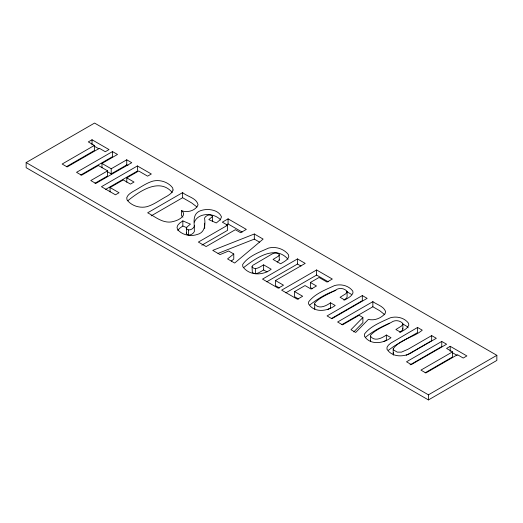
<?xml version="1.0" encoding="UTF-8"?>
<svg xmlns="http://www.w3.org/2000/svg" width="523" height="523" viewBox="0 0 523 523"><rect width="100%" height="100%" fill="white"/><g stroke="black" fill="none" stroke-linecap="round" stroke-linejoin="round"><path stroke-width="0.78" d="M314.709 308.119L314.702 309.119L314.709 303.013C320.684 296.574 329.797 293.638 337.25 289.134C340.362 287.768 344.049 288.5 346.546 290.768L347.089 291.795L347.089 296.907L346.782 297.888L343.846 300.13M370.519 340.342L370.506 341.342L370.519 335.23C376.495 328.797 385.601 325.862 393.054 321.351C396.173 319.984 399.86 320.717 402.35 322.985L402.893 324.018L402.893 329.124L402.592 330.105L399.657 332.353M204.545 223.19L204.722 228.433M194.301 222.157C198.452 212.253 214.077 212.586 220.66 219.954M194.262 225.583L194.36 231.565C193.098 234.199 188.986 236.403 186.548 234.003L186.463 227.4L190.431 224.138L182.834 220.896L179.683 223.151L177.742 225.282L177.029 227.302L177.48 229.27C179.847 232.643 183.854 234.454 187.796 235.226A11.611 6.707 0 0 0 197.119 234.5C205.062 232.722 205.519 224.602 204.545 218.078C205.82 215.469 209.984 213.704 212.325 215.927L212.443 221.667L212.325 221.039M186.247 233.304L186.463 232.506M347.089 291.795L345.781 293.756L340.081 297.299L344.735 299.993C347.782 298.103 351.633 296.534 352.986 292.939L352.79 291.121C348.828 285.565 340.898 283.675 334.504 285.591C325.437 289.847 314.866 293.73 308.662 301.817L308.563 303.889C314.316 313.212 327.529 311.375 335.204 305.497L330.543 302.804C326.149 305.916 318.716 309.727 314.702 304.013M402.893 324.018L401.592 325.979L395.885 329.523L400.546 332.21C403.593 330.327 407.437 328.751 408.796 325.162L408.6 323.338C404.639 317.788 396.702 315.899 390.315 317.807C381.241 322.063 370.67 325.947 364.466 334.04L364.368 336.106C370.127 345.428 383.339 343.591 391.008 337.714L386.353 335.027C381.96 338.133 374.52 341.95 370.506 336.23M393.185 348.821C399.69 339.453 413.752 337.44 422.264 330.176L417.563 327.463L390.903 343.068L388.445 345.128L387.072 347.154L386.961 349.201C392.531 357.961 405.214 357.261 412.954 351.789L436.326 338.296L431.671 335.603L408.077 349.227L401.481 352.129L397.277 352.129L393.669 350.044L393.185 348.821L393.185 353.934L393.669 355.15M393.185 353.934L393.642 352.711M267.076 271.947L263.638 269.966C260.402 271.6 255.871 275.706 252.341 272.45L252.027 266.678L252.805 265.331L271.241 254.492C273.549 253.014 276.961 252.008 279.138 254.256L279.354 260.049L277.164 262.108M279.354 254.936L278.406 256.185L273.052 259.428L280.603 263.788C283.636 261.879 287.663 260.336 288.788 256.597L288.415 254.642C283.982 248.817 275.706 246.248 268.645 248.059C259.565 252.093 248.216 256.087 242.633 264.566L242.835 266.704C249.314 275.83 262.86 275.784 271.195 269.221L263.638 264.86C260.402 266.488 255.871 270.6 252.341 267.345L252.027 266.678M212.443 216.561L208.821 219.601L216.287 222.961L220.353 219.64L221.491 216.868C218.843 210.22 209.566 208.612 203.166 209.965C193.785 211.73 193.543 218.634 194.36 226.452C193.098 229.094 188.986 231.29 186.548 228.897L186.247 228.198M177.742 230.388L179.683 228.257L182.834 226.001L182.834 220.896M362.89 317.507L350.959 329.725L355.705 332.465L368.375 319.37C374.468 320.978 381.365 318.147 385.222 313.362L385.621 311.518C383.588 306.19 377.057 304.759 372.86 301.647L337.596 322.005L342.519 324.848L359.059 315.297L362.89 317.507L362.89 322.619L353.803 331.922M127.71 200.806C139.223 191.51 159.338 177.277 172.27 192.49M243.653 267.599C255.198 258.467 275.026 244.274 288.016 259.231M309.91 304.896C317.664 298.81 326.476 293.396 335.897 290.415M365.721 337.119C372.827 331.275 381.175 326.81 389.622 323.181M388.445 350.24L394.192 346.063L417.563 332.569L417.563 327.463M233.768 253.988L227.551 258.924L234.677 263.036L263.121 239.089L254.315 234.003L212.75 250.38L220.046 254.59L228.636 251.027L233.768 253.988L233.768 259.101L231.284 261.075M26.15 162.568L94.571 123.068L496.85 355.32L496.85 360.432L428.429 399.932L26.15 167.68L26.15 162.568L428.429 394.826L496.85 355.32M94.382 145.427L62.152 164.032L67.166 166.929L99.396 148.323L105.3 151.729L109.032 149.578L92.028 139.759L88.302 141.91L94.382 145.427L94.382 150.532L66.356 166.713M101.972 167.818L101.972 163.444L117.512 154.468L112.491 151.572L76.535 172.335L81.549 175.231L98.376 165.516L107.607 170.851L107.607 175.957L94.99 183.24M80.764 175.002L112.491 156.684L112.491 151.572M107.607 170.851L90.786 180.559L95.801 183.455L131.757 162.699L126.743 159.803L111.203 168.772L101.972 163.444M107.248 171.596L111.203 173.878L126.743 164.908L127.998 165.634M126.788 182.252L126.788 177.872L138.687 171.001L147.604 176.153L151.337 174.002L137.399 165.954L101.442 186.711L115.465 194.811L119.061 192.739L110.052 187.535L110.052 191.908M105.672 189.378L137.399 171.06L137.399 165.954M110.052 187.535L123.238 179.919L130.469 184.096L134.025 182.05L126.788 177.872M181.54 210.677C187.332 212.979 195.563 210.789 198.073 204.82C196.622 197.91 187.273 196.655 182.619 192.608L147.656 212.796C154.991 216.64 162.352 223.171 171.276 221.948C175.878 221.026 181.357 219.314 183.599 214.822L183.612 213.417L182.939 212.024L181.54 210.677L181.54 215.783L182.939 217.13M151.147 215.888L182.619 197.72L191.725 202.976L197.014 207.016M227.597 225.21L198.374 242.077L206.14 246.562L235.37 229.695L240.593 232.709L246.333 229.394L228.074 218.849L222.334 222.164L227.597 225.21L227.597 230.316L201.852 245.176M226.158 225.067L228.074 223.962L242.116 232.068M275.471 280.557L305.21 263.389L297.482 258.924L262.52 279.112L278.275 288.212L283.499 285.192L275.471 280.557L275.471 285.669L279.485 287.983M266.717 281.799L297.482 264.037L300.993 266.063M312.421 288.755L310.387 287.585L310.387 282.479L319.063 277.471L327.052 282.08L332.321 279.04L316.605 269.966L281.642 290.154L297.437 299.274L302.66 296.26L294.593 291.599L294.593 296.704L298.626 299.038M285.839 292.841L316.605 275.072L328.222 281.779M294.593 291.599L305.04 285.565L311.126 289.082L316.474 285.989L310.387 282.479M327.934 309.42L330.543 307.916L330.543 302.804M362.321 295.567L327.065 315.925L331.896 318.716L367.153 298.358L362.321 295.567L362.321 300.673L331.294 318.592M341.826 324.672L372.86 306.759L379.953 310.852L384.83 314.774M383.738 341.643L386.353 340.133L386.353 335.027M408.077 354.333L431.671 340.715L431.671 335.603M441.772 341.434L406.508 361.792L411.34 364.583L446.603 344.226L441.772 341.434L441.772 346.54L410.032 364.864M452.519 351.868L420.917 370.114L425.84 372.951L457.442 354.705L463.228 358.046L466.889 355.934L450.211 346.311L446.557 348.423L452.519 351.868L452.519 356.974L425.134 372.788M406.175 355.28L407.443 354.653M218.039 253.4L254.315 239.116L259.735 242.241M182.834 226.001L186.979 227.773M346.566 291.481L351.443 294.39M402.37 323.704L407.247 326.614L408.149 327.836M452.297 352.62L457.161 355.431M94.068 146.048L98.827 148.793M402.35 328.098L402.893 329.124M279.138 259.362L279.354 260.049M450.211 346.311L450.211 351.417M428.429 394.826L428.429 399.932M372.86 301.647L372.86 306.759M316.605 269.966L316.605 275.072M297.482 258.924L297.482 264.037M263.638 264.86L263.638 269.966M255.525 268.645L255.525 273.751M254.315 234.003L254.315 239.116M228.074 218.849L228.074 223.962M188.476 229.95L188.476 235.056M182.619 192.608L182.619 197.72M126.743 159.803L126.743 164.908M111.203 168.772L111.203 173.878M92.028 139.759L92.028 144.871M173.048 190.026C172.211 193.007 169.374 194.641 166.948 196.223C160.234 199.694 154.141 204.604 146.793 206.716C139.693 208.402 131.391 205.807 127.024 199.884L126.743 197.779C127.645 194.818 130.443 193.15 132.888 191.562C139.608 188.097 145.701 183.181 153.049 181.069C160.116 179.422 168.347 182.05 172.688 187.927L173.048 190.026"/></g></svg>
